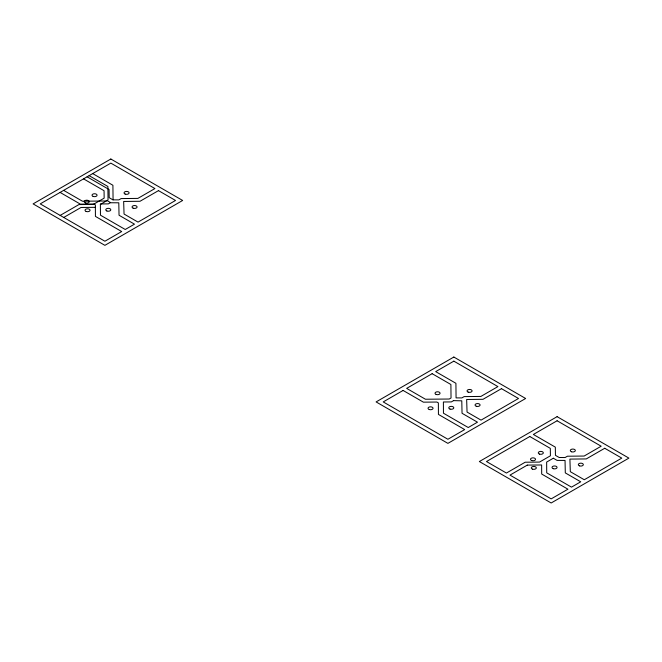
<?xml version="1.0" encoding="UTF-8"?>
<svg xmlns="http://www.w3.org/2000/svg" width="662" height="662" viewBox="0 0 662 662"><rect width="100%" height="100%" fill="white"/><g stroke="black" fill="none" stroke-linecap="round" stroke-linejoin="round"><path stroke-width="0.99" d="M60.168 215.407L78.919 204.575L93.259 204.442L104.157 198.153L104.058 190.714L83.553 178.872M63.726 217.459L81.045 207.463L95.378 207.33M100.392 204.434L108.038 199.949L107.889 186.477L89.138 175.653M110.562 202.597L108.328 203.888L100.384 203.954L100.459 215.183L125.242 229.491L134.477 224.161L119.044 215.249L118.788 202.795L110.835 202.754L107.062 200.578M106.21 201L82.444 201.207L63.66 190.358M92.697 173.593L112.912 185.269L113.07 199.858M87.111 176.82L109.073 189.498L109.189 197.698L112.937 199.858L118.87 199.883L121.146 198.575L137.878 198.401L154.916 188.562L110.835 163.117L40.225 203.888L104.902 241.233L121.684 231.551L95.427 216.391L95.361 204.848L93.913 204.012L80.383 204.136L60.093 192.419M110.835 159.012L33.1 203.888L104.902 245.345L182.646 200.462L110.835 159.012M158.475 190.623L140.005 201.281L123.653 201.455L124.051 214.033L138.035 222.109L175.521 200.462L158.475 190.623M453.842 357.041L376.099 401.917L447.901 443.374L525.645 398.491L453.842 357.041M403.092 390.448L383.224 401.917L447.901 439.262L464.683 429.58L438.434 414.42L438.36 402.877L436.912 402.041L423.39 402.165L403.092 390.448M432.137 373.682L406.658 388.387L425.443 399.236L449.208 399.029L451.037 397.978L450.896 384.506L432.137 373.682M453.842 361.146L435.695 371.622L455.919 383.298L456.068 397.887L461.869 397.92L464.145 396.604L480.885 396.43L497.915 386.591L453.842 361.146M453.561 400.626L451.327 401.917L443.391 401.991L443.457 413.212L468.241 427.528L477.476 422.19L462.043 413.287L461.786 400.824L453.561 400.626M501.473 388.652L483.003 399.31L466.652 399.484L467.049 412.062L481.034 420.138L518.52 398.491L501.473 388.652M557.098 416.655L479.354 461.538L551.165 502.988L628.9 458.112L557.098 416.655M529.807 436.515L486.479 461.538L506.422 473.049L525.181 462.225L539.522 462.084L550.412 455.795L550.312 448.356L529.807 436.515M557.098 420.767L533.373 434.462L555.327 447.14L555.443 455.34L559.191 457.5L565.125 457.533L567.4 456.217L584.141 456.044L601.17 446.213L557.098 420.767M527.3 465.105L509.98 475.109L551.165 498.883L567.938 489.193L541.69 474.042L541.632 464.972L527.3 465.105M553.324 458.228L546.647 462.076L546.713 472.834L571.496 487.141L580.731 481.804L565.298 472.9L565.042 460.438L557.09 460.396L553.324 458.228M604.729 448.265L586.259 458.932L569.908 459.097L570.313 471.675L584.289 479.751L621.775 458.112L604.729 448.265M86.126 211.451A2.516 1.456 0 0 0 90.049 210.35A2.516 1.456 0 0 0 86.441 208.944A2.516 1.456 0 0 0 86.126 211.451M106.872 210.988A2.516 1.456 0 0 0 110.794 209.887A2.516 1.456 0 0 0 107.178 208.48A2.516 1.456 0 0 0 106.872 210.988M133.153 208.182A2.516 1.456 0 0 0 137.075 207.082A2.516 1.456 0 0 0 133.467 205.675A2.516 1.456 0 0 0 133.153 208.182M125.159 194.082A2.516 1.456 0 0 0 129.082 192.981A2.516 1.456 0 0 0 125.474 191.566A2.516 1.456 0 0 0 125.159 194.082M93.135 196.407A2.516 1.456 0 0 0 97.057 195.307A2.516 1.456 0 0 0 93.441 193.892A2.516 1.456 0 0 0 93.135 196.407M85.34 202.862A2.516 1.456 0 0 0 89.262 201.761A2.516 1.456 0 0 0 85.655 200.346A2.516 1.456 0 0 0 85.34 202.862M436.134 394.436A2.516 1.456 0 0 0 440.056 393.336A2.516 1.456 0 0 0 436.44 391.921A2.516 1.456 0 0 0 436.134 394.436M468.158 392.111A2.516 1.456 0 0 0 472.08 391.01A2.516 1.456 0 0 0 468.473 389.595A2.516 1.456 0 0 0 468.158 392.111M476.309 406.269A2.516 1.456 0 0 0 480.082 405.012A2.516 1.456 0 0 0 476.309 403.754A2.516 1.456 0 0 0 476.309 406.269M450.019 409.075A2.516 1.456 0 0 0 453.801 407.817A2.516 1.456 0 0 0 450.019 406.559A2.516 1.456 0 0 0 450.019 409.075M429.282 409.538A2.516 1.456 0 0 0 433.056 408.28A2.516 1.456 0 0 0 429.282 407.022A2.516 1.456 0 0 0 429.282 409.538M539.538 454.107A2.516 1.456 0 0 0 543.32 452.849A2.516 1.456 0 0 0 539.538 451.592A2.516 1.456 0 0 0 539.538 454.107M571.571 451.782A2.516 1.456 0 0 0 575.344 450.524A2.516 1.456 0 0 0 571.571 449.258A2.516 1.456 0 0 0 571.571 451.782M579.564 465.882A2.516 1.456 0 0 0 583.338 464.625A2.516 1.456 0 0 0 579.564 463.367A2.516 1.456 0 0 0 579.564 465.882M553.275 468.688A2.516 1.456 0 0 0 557.056 467.43A2.516 1.456 0 0 0 553.275 466.172A2.516 1.456 0 0 0 553.275 468.688M532.538 469.151A2.516 1.456 0 0 0 536.319 467.893A2.516 1.456 0 0 0 532.538 466.636A2.516 1.456 0 0 0 532.538 469.151M531.752 460.553A2.516 1.456 0 0 0 535.525 459.296A2.516 1.456 0 0 0 531.752 458.038A2.516 1.456 0 0 0 531.752 460.553"/></g></svg>
